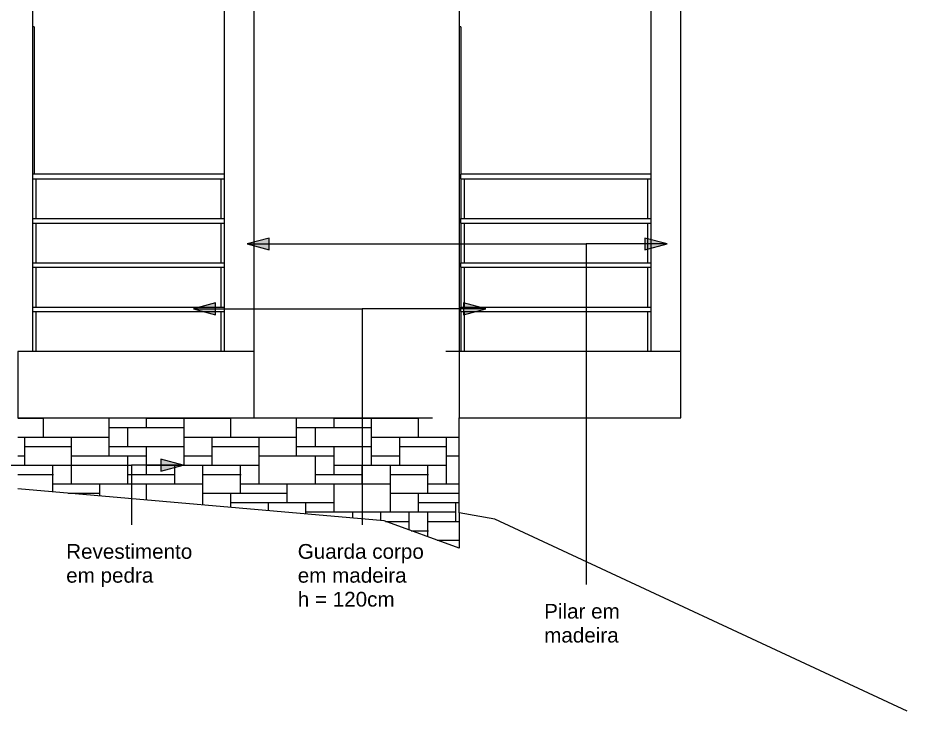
# Model space of a CAD drawing. Header units: millimetres. Extents: x -12976 to 58202, y -2238 to 7407.
# Drawn here: x 27866 to 33891, y -2238 to 2461 of the extents above; entities that cross this region are included whole.
import ezdxf

# ---------------------------------------------------------------- set-up
doc = ezdxf.new("R2010")
doc.units = ezdxf.units.MM
for name, color, linetype, lineweight in [('A-AREA', 32, 'Continuous', 9), ('A-DETL-THIN', 151, 'Continuous', 9), ('A-DOOR', 31, 'Continuous', 9), ('A-WALL', 113, 'Continuous', 25), ('A-WALL-PATT', 111, 'Continuous', 25), ('Balaústres', 7, 'Continuous', 9), ('Corrimão', 7, 'Continuous', 9), ('Corrimãos superiores', 7, 'Continuous', 9), ('G-ANNO-TEXT', 231, 'Continuous', 9), ('S-COLS', 52, 'Continuous', 25)]:
    doc.layers.add(name, color=color, linetype=linetype, lineweight=lineweight)
doc.styles.add('Arial', font='arial.ttf', dxfattribs={"height": 100})

# ---------------------------------------------------------------- blocks, each defined once
blk = doc.blocks.new('Porta correr 4 folhas - 250 x 210-V57-FACHADA LATERAL DIREITA')
at = {"layer": 'A-DOOR'}
for q in [(-8189.650772, 2399), (-8179.650772, 1400)]:
    blk.add_line((-8179.650772, 2399), q, dxfattribs=at)
blk = doc.blocks.new('Porta correr 4 folhas - 350 x 210-3791413-FACHADA LATERAL DIREITA')
at = {"layer": 'A-DOOR'}
for q in [(-5299.650772, 2399), (-5289.650772, 1400)]:
    blk.add_line((-5289.650772, 2399), q, dxfattribs=at)
blk = doc.blocks.new('Guarda-corpo - 25mm-3360969-FACHADA LATERAL DIREITA')
at = {"layer": 'Balaústres'}
for p, q in [((-5289.650772, 1370), (-5289.650772, 1100)), ((-5264.650772, 1100), (-5264.650772, 1370)), ((-5289.650772, 1070), (-5289.650772, 800)), ((-5264.650772, 800), (-5264.650772, 1070)), ((-5289.650772, 770), (-5289.650772, 500)), ((-5264.650772, 500), (-5264.650772, 770)), ((-5289.650772, 470), (-5289.650772, 200)), ((-5264.650772, 200), (-5264.650772, 470))]:
    blk.add_line(p, q, dxfattribs=at)
blk = doc.blocks.new('Guarda-corpo - 25mm-V59-FACHADA LATERAL DIREITA')
at = {"layer": 'Balaústres'}
for p, q in [((-4024.650772, 1370), (-4024.650772, 1100)), ((-4024.650772, 1070), (-4024.650772, 800)), ((-4024.650772, 770), (-4024.650772, 500)), ((-4024.650772, 470), (-4024.650772, 200))]:
    blk.add_line(p, q, dxfattribs=at)
blk = doc.blocks.new('Guarda-corpo - Guarda-corpo-3444847-FACHADA LATERAL DIREITA')
at = {"layer": 'Corrimão'}
for p, q in [((-5289.650772, 1070), (-5289.650772, 1100)), ((-5289.650772, 1100), (-3999.650772, 1100)), ((-5289.650772, 1070), (-3999.650772, 1070)), ((-5289.650772, 770), (-5289.650772, 800)), ((-5289.650772, 800), (-3999.650772, 800)), ((-5289.650772, 770), (-3999.650772, 770)), ((-5289.650772, 470), (-5289.650772, 500)), ((-5289.650772, 500), (-3999.650772, 500)), ((-5289.650772, 470), (-3999.650772, 470))]:
    blk.add_line(p, q, dxfattribs=at)
for name in ['Guarda-corpo - 25mm-3360969-FACHADA LATERAL DIREITA', 'Guarda-corpo - 25mm-V59-FACHADA LATERAL DIREITA']:
    blk.add_blockref(name, (0, 0))
blk = doc.blocks.new('Tipo de corrimão superior - Corrimão superior_Interno_-3444903-FACHADA LATERAL DIREITA')
at = {"layer": 'Corrimãos superiores'}
for p, q in [((-5289.650772, 1370), (-5289.650772, 1400)), ((-3999.650772, 1400), (-5289.650772, 1400)), ((-5289.650772, 1370), (-3999.650772, 1370))]:
    blk.add_line(p, q, dxfattribs=at)
blk = doc.blocks.new('Guarda-corpo - 25mm-V62-FACHADA LATERAL DIREITA')
at = {"layer": 'Balaústres'}
for p, q in [((-8164.650772, 1100), (-8164.650772, 1370)), ((-8164.650772, 800), (-8164.650772, 1070)), ((-8164.650772, 500), (-8164.650772, 770)), ((-8164.650772, 200), (-8164.650772, 470))]:
    blk.add_line(p, q, dxfattribs=at)
blk = doc.blocks.new('Guarda-corpo - Guarda-corpo-3912325-FACHADA LATERAL DIREITA')
at = {"layer": 'Corrimão'}
for p, q in [((-8189.650772, 1100), (-6889.650772, 1100)), ((-8189.650772, 1070), (-6889.650772, 1070)), ((-8189.650772, 800), (-6889.650772, 800)), ((-8189.650772, 770), (-6889.650772, 770)), ((-8189.650772, 500), (-6889.650772, 500)), ((-8189.650772, 470), (-6889.650772, 470))]:
    blk.add_line(p, q, dxfattribs=at)
for name, p in [('Guarda-corpo - 25mm-V62-FACHADA LATERAL DIREITA', (0, 0)), ('Guarda-corpo - 25mm-V59-FACHADA LATERAL DIREITA', (-2890, 0))]:
    blk.add_blockref(name, p)
blk = doc.blocks.new('Tipo de corrimão superior - Corrimão superior_Interno_-3912411-FACHADA LATERAL DIREITA')
at = {"layer": 'Corrimãos superiores'}
for p, q in [((-6889.650772, 1400), (-8189.650772, 1400)), ((-8189.650772, 1370), (-6889.650772, 1370))]:
    blk.add_line(p, q, dxfattribs=at)

msp = doc.modelspace()

# ---------------------------------------------------------------- hatches: boundary and pattern name
at = {"layer": 'A-WALL-PATT', "lineweight": 9}
h = msp.add_hatch(dxfattribs=at)
h.set_pattern_fill('FP_17', color=256, style=0, pattern_type=2)
h.set_pattern_definition([(0, (30642.9, 0), (0, 1270), [952.5, -317.5]), (0, (30642.9, 63.5), (0, 1270), [0, -381, 381, -190.5, -317.5]), (0, (30642.9, 63.5), (0, 1270), [-952.5, 317.5, 0]), (0, (30642.9, 127), (0, 1270), [0, -571.5, 698.5, 0]), (0, (30642.9, 190.5), (0, 1270), [571.5, -698.5]), (0, (30642.9, 254), (0, 1270), [0, -254, 1016, 0]), (0, (30642.9, 317.5), (0, 1270), [444.5, -317.5, 381, -127]), (0, (31087.4, 381), (0, 1270), [1016, -254]), (0, (30579.4, 444.5), (0, 1270), [698.5, -571.5]), (0, (30388.9, 508), (0, 1270), [571.5, -698.5]), (0, (30642.9, 571.5), (0, 1270), [1016, -254]), (0, (30642.9, 635), (0, 1270), [0, -508, 317.5, -190.5, -254]), (0, (30642.9, 635), (0, 1270), [-1016, 254, 0]), (0, (31277.9, 698.5), (0, 1270), [762, -508]), (0, (30769.9, 762), (0, 1270), [508, -254, 190.5, -317.5]), (0, (31023.9, 825.5), (0, 1270), [508, -190.5, 317.5, -254]), (0, (31531.9, 889), (0, 1270), [762, -508]), (0, (31023.9, 952.5), (0, 1270), [508, -762]), (0, (31277.9, 1016), (0, 1270), [571.5, -698.5]), (0, (31277.9, 1079.5), (0, 1270), [0, -381, 889, 0]), (0, (30896.9, 1143), (0, 1270), [381, -889]), (0, (31277.9, 1206.5), (0, 1270), [889, -381]), (90, (30642.9, 508), (-1270, 8e-14), [190.5, -508, 444.5, -127]), (90, (30769.9, 571.5), (-1270, 8e-14), [317.5, -190.5, 127, -635]), (90, (30833.4, 317.5), (-1270, 8e-14), [127, -1143]), (90, (30896.9, 190.5), (-1270, 8e-14), [127, -762, 190.5, -190.5]), (90, (30960.4, 444.5), (-1270, 8e-14), [127, -1143]), (90, (31023.9, 0), (-1270, 8e-14), [190.5, -571.5, 317.5, -190.5]), (90, (31087.4, 254), (-1270, 8e-14), [190.5, -1079.5]), (90, (31150.9, 571.5), (-1270, 8e-14), [190.5, -63.5, 127, -889]), (90, (31214.4, 63.5), (-1270, 8e-14), [190.5, -1079.5]), (90, (31277.9, 381), (-1270, 8e-14), [190.5, -63.5, 190.5, -127, -698.5]), (90, (31277.9, 381), (-1270, 8e-14), [-571.5, 317.5, -381]), (90, (31404.9, 381), (-1270, 8e-14), [0, -889, 127, -127, -127]), (90, (31404.9, 381), (-1270, 8e-14), [-1143, 127, 0]), (90, (31468.4, 571.5), (-1270, 8e-14), [127, -1143]), (90, (31531.9, 127), (-1270, 8e-14), [127, -444.5, 317.5, -381]), (90, (31595.4, 317.5), (-1270, 8e-14), [63.5, -825.5, 190.5, -190.5]), (90, (31658.9, 381), (-1270, 8e-14), [317.5, -317.5, 190.5, -444.5]), (90, (31722.4, 698.5), (-1270, 8e-14), [190.5, -317.5, 127, -635]), (90, (31785.9, 254), (-1270, 8e-14), [127, -1143]), (90, (31849.4, 381), (-1270, 8e-14), [127, -381, 190.5, -571.5])])
h.paths.add_polyline_path([(30856.3, -1133.3), (30856.3, -250), (27866.3, -250), (27866.3, -731.4), (30348.8, -948.6), (30740.7, -1091.2)])
at = {"layer": 'G-ANNO-TEXT'}
for points in [[(29419.3, 928.2), (29569.3, 888), (29569.3, 968.4)], [(32263.7, 928.2), (32113.7, 968.4), (32113.7, 888)], [(29056.4, 488.1), (29206.4, 447.9), (29206.4, 528.3)], [(31036.3, 488.1), (30886.3, 528.3), (30886.3, 447.9)], [(28985.8, -571.4), (28835.8, -531.2), (28835.8, -611.6)]]:
    msp.add_hatch(color=7, dxfattribs=at).paths.add_polyline_path(points)

# ---------------------------------------------------------------- linework, layer by layer
at = {"layer": 'A-AREA'}
msp.add_line((30856.3, 200), (30766.3, 200), dxfattribs=at)
at = {"layer": 'A-DETL-THIN'}
for p, q in [((27866.3, 200), (27866.3, -250)), ((29466.3, 200), (27866.3, 200)), ((29466.3, -250), (29466.3, 200)), ((30856.3, 200), (30856.3, -250)), ((32356.3, 200), (30856.3, 200)), ((32356.3, -250), (32356.3, 200)), ((27866.3, -250), (29466.3, -250)), ((30856.3, -250), (32356.3, -250)), ((30348.8, -948.6), (27866.3, -731.4)), ((31097.6, -935.9), (30856.3, -893.3)), ((30856.3, -893.3), (30856.3, -1133.3)), ((30856.3, -1133.3), (30348.8, -948.6)), ((33890.8, -2238.3), (31097.6, -935.9))]:
    msp.add_line(p, q, dxfattribs=at)
at = {"layer": 'A-WALL'}
for p, q in [((27966.3, 3110.8), (27966.3, 200)), ((30856.3, 2680), (30856.3, 200)), ((29466.3, -250), (30676.3, -250)), ((30856.3, -893.3), (30856.3, -250))]:
    msp.add_line(p, q, dxfattribs=at)
at = {"layer": 'G-ANNO-TEXT', "color": 7}
for p, q in [((29569.3, 968.4), (29419.3, 928.2)), ((29569.3, 888), (29569.3, 968.4)), ((32263.7, 928.2), (32113.7, 968.4)), ((32113.7, 968.4), (32113.7, 888)), ((29419.3, 928.2), (29569.3, 888)), ((29419.3, 928.2), (31716.2, 928.2)), ((31716.2, 928.2), (31716.2, -1380.2)), ((31716.2, 928.2), (31716.2, -1380.2)), ((32263.7, 928.2), (31716.2, 928.2)), ((32113.7, 888), (32263.7, 928.2)), ((29206.4, 528.3), (29056.4, 488.1)), ((29056.4, 488.1), (29206.4, 447.9)), ((29056.4, 488.1), (30199, 488.1)), ((29206.4, 447.9), (29206.4, 528.3)), ((30199, 488.1), (30199, -974.8)), ((30199, 488.1), (30199, -974.8)), ((31036.3, 488.1), (30199, 488.1)), ((31036.3, 488.1), (30886.3, 528.3)), ((30886.3, 528.3), (30886.3, 447.9)), ((30886.3, 447.9), (31036.3, 488.1)), ((28985.8, -571.4), (28835.8, -531.2)), ((28835.8, -531.2), (28835.8, -611.6)), ((27660, -571.4), (28635.7, -571.4)), ((28635.7, -571.4), (28635.7, -974.8)), ((28635.7, -571.4), (28635.7, -974.8)), ((28985.8, -571.4), (28635.7, -571.4)), ((28835.8, -611.6), (28985.8, -571.4))]:
    msp.add_line(p, q, dxfattribs=at)
at = {"layer": 'S-COLS'}
for p, q in [((29266.3, 200), (29266.3, 2720.8)), ((29466.3, 200), (29466.3, 2702.5)), ((32156.3, 200), (32156.3, 2680)), ((32356.3, 200), (32356.3, 2680))]:
    msp.add_line(p, q, dxfattribs=at)

# ---------------------------------------------------------------- block references
at = {"layer": 'A-DOOR'}
for name in ['Porta correr 4 folhas - 250 x 210-V57-FACHADA LATERAL DIREITA', 'Porta correr 4 folhas - 350 x 210-3791413-FACHADA LATERAL DIREITA']:
    msp.add_blockref(name, (36155.9, 0), dxfattribs=at)
at = {"layer": 'Corrimão'}
for name in ['Guarda-corpo - Guarda-corpo-3912325-FACHADA LATERAL DIREITA', 'Guarda-corpo - Guarda-corpo-3444847-FACHADA LATERAL DIREITA']:
    msp.add_blockref(name, (36155.9, 0), dxfattribs=at)
at = {"layer": 'Corrimãos superiores'}
for name in ['Tipo de corrimão superior - Corrimão superior_Interno_-3912411-FACHADA LATERAL DIREITA', 'Tipo de corrimão superior - Corrimão superior_Interno_-3444903-FACHADA LATERAL DIREITA']:
    msp.add_blockref(name, (36155.9, 0), dxfattribs=at)

# ---------------------------------------------------------------- texts
at = {"layer": 'G-ANNO-TEXT', "color": 7, "char_height": 100, "attachment_point": 1, "style": 'Arial'}
for s, insert, width in [('Revestimento', (28194.2, -1105.4), 1066.244), ('Guarda corpo', (29762.5, -1105.4), 1054.219), ('em pedra', (28194.2, -1267.4), 729.536), ('em madeira', (29762.5, -1267.4), 913.924), ('h = 120cm', (29762.5, -1429.5), 813.713), ('Pilar em ', (31431.7, -1510.7), 685.443), ('madeira', (31431.7, -1672.8), 625.316)]:
    msp.add_mtext(s, dxfattribs=dict(at, insert=insert, width=width))

doc.saveas('drawing.dxf')
